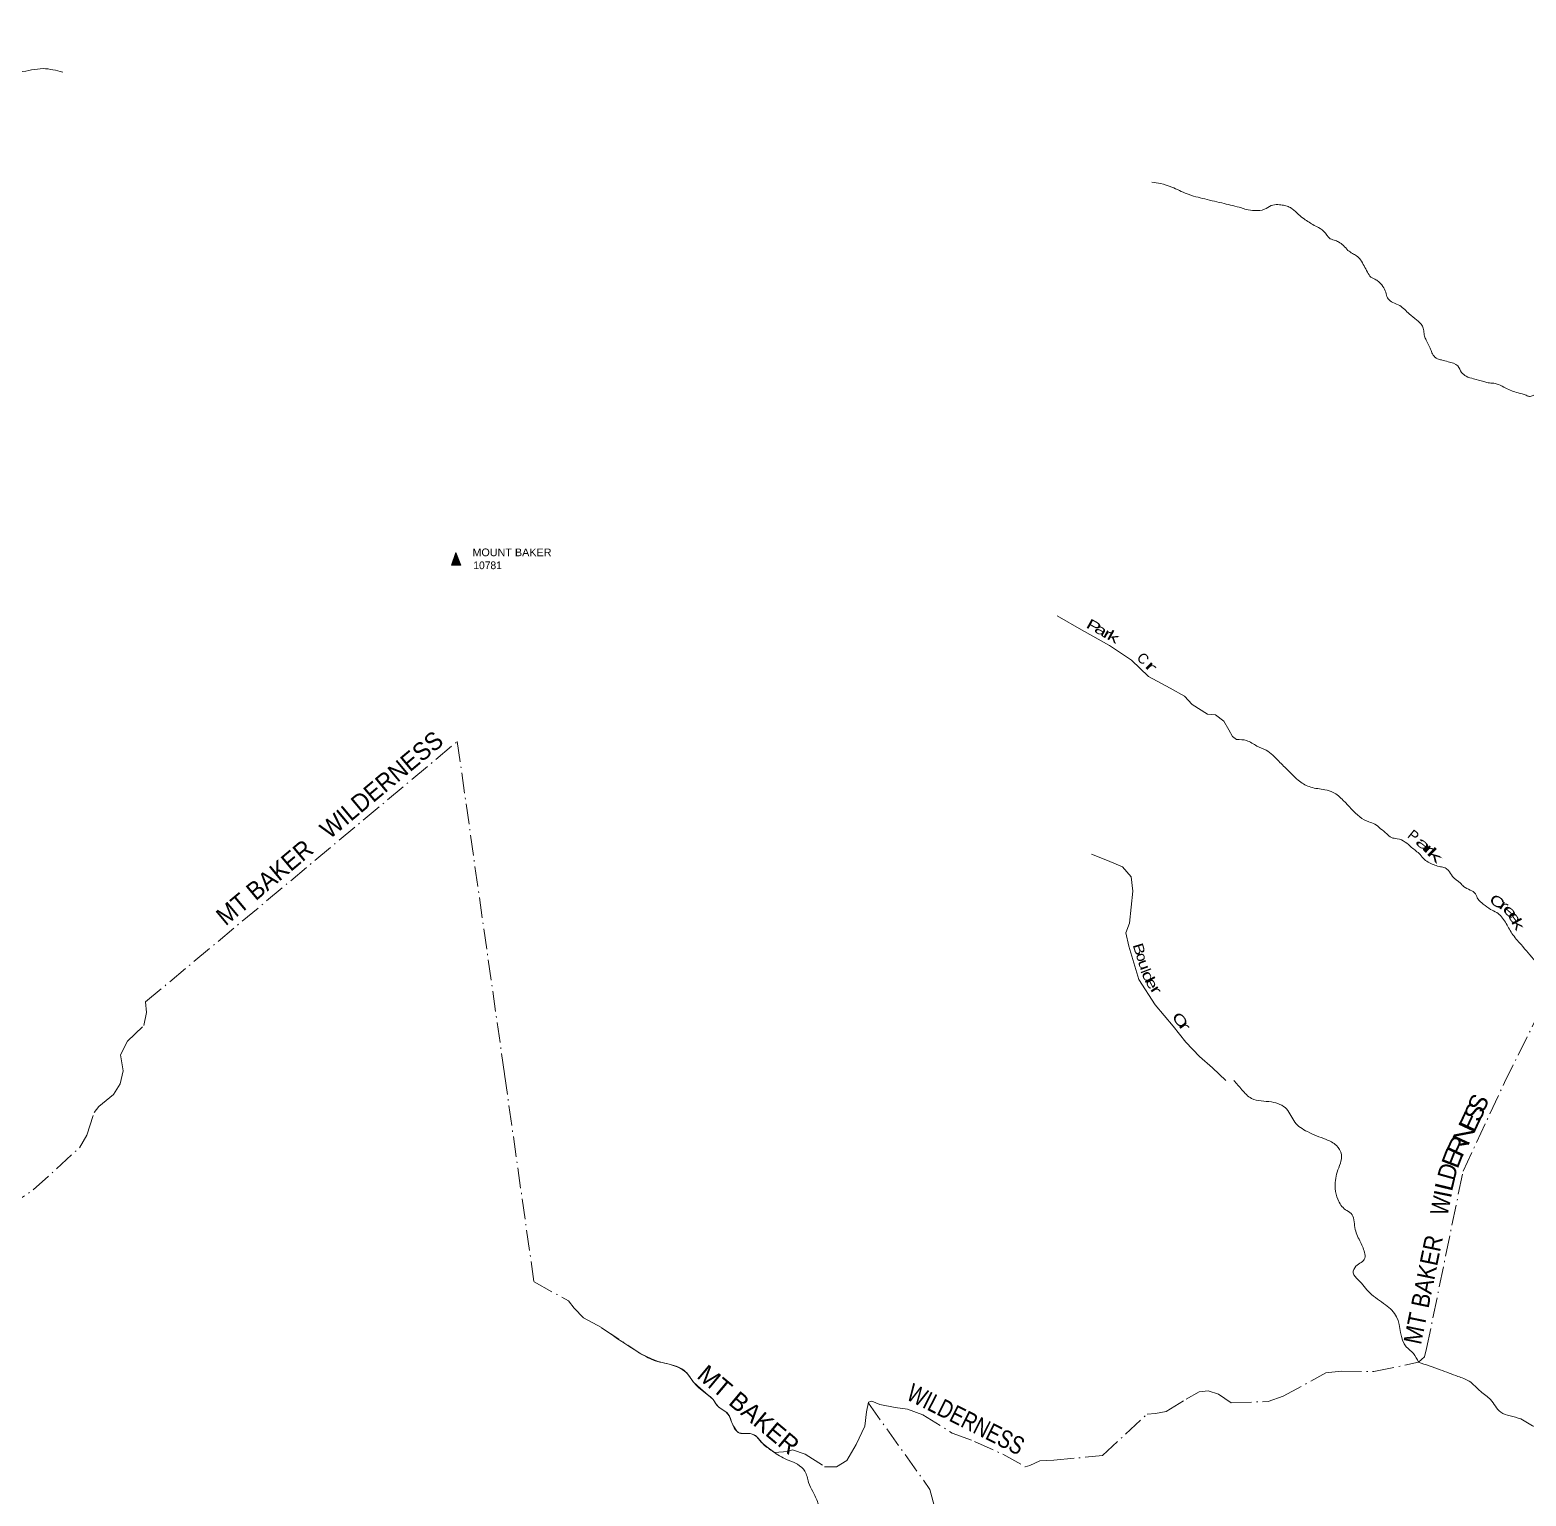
# Model space of a CAD drawing. Header units: feet. Extents: x -244583 to 4, y 367440 to 553773.
# Drawn here: x -206199 to -176969, y 452112 to 480769 of the extents above; entities that cross this region are included whole.
import ezdxf
from ezdxf.enums import TextEntityAlignment as Align

# ---------------------------------------------------------------- set-up
doc = ezdxf.new("R2010")
doc.units = ezdxf.units.FT
doc.header["$LTSCALE"] = 80
doc.linetypes.add('DOT_DASHED', pattern=[7.7, 5, -1.2, 0.3, -1.2])
for name, color, linetype, lineweight in [('39', 7, 'Continuous', 13), ('42', 7, 'Continuous', 13), ('44', 7, 'DOT_DASHED', 13)]:
    doc.layers.add(name, color=color, linetype=linetype, lineweight=lineweight)
doc.layers.add('41', color=7, linetype='Continuous')

msp = doc.modelspace()

# ---------------------------------------------------------------- hatches: boundary and pattern name
at = {"layer": '42'}
msp.add_hatch(color=256, dxfattribs=at).paths.add_polyline_path([(-197965.84, 470308.22), (-197877.48, 470556.15), (-197780.5, 470308.22)])

# ---------------------------------------------------------------- linework, layer by layer
at = {"layer": '39'}
for points in [[(-186128.66, 469317.66), (-185653.54, 469046.22), (-185105.89, 468740.03), (-184679.36, 468452.63), (-184343.97, 468129.22), (-183919.09, 467900.52), (-183645.28, 467745.4), (-183492.76, 467580.74), (-183190.86, 467395.13), (-183035.38, 467380.22), (-182874.52, 467256), (-182776.57, 467087.54), (-182705.81, 466957.56), (-182624.36, 466897.97)], [(-185458.78, 464657.37), (-185148.42, 464532.44), (-184854.2, 464409.6), (-184683.66, 464218.54), (-184653.1, 463937.07), (-184717.65, 463307.93), (-184787.51, 463122.06), (-184732.59, 462858.68), (-184534.62, 462208.05), (-184216.47, 461712.7), (-183863.46, 461300.16), (-183614.9, 460985.27), (-183347.95, 460702.67), (-183096.77, 460482.89), (-182832.23, 460235.37)]]:
    msp.add_lwpolyline(points, dxfattribs=at)
for points in [[(-212932.53, 480768.58), (-212647.56, 480508.53), (-211800.46, 480271.75), (-211465.9, 480138.61), (-210973.37, 480065.43), (-210596.28, 480270.08), (-210054.54, 480312.04), (-209678.82, 480300.13), (-209176.77, 480133.81), (-208536.38, 479796.82), (-208086.7, 479657.05), (-207544.71, 479737.46), (-207070.89, 479903.2), (-206391.75, 479946.52), (-205940.79, 480011.17), (-205558.31, 479941.62)], [(-182530.94, 477291.68), (-182867.7, 477375.71), (-183244.96, 477464.53), (-183591.85, 477565.35), (-183890.05, 477696.3), (-184107.82, 477766.15), (-184281.41, 477793.29)], [(-182538.73, 477294.45), (-182437.11, 477258.33), (-182269.63, 477236.85), (-182080.96, 477263.54), (-181950.03, 477335.89), (-181816.16, 477353.53), (-181709.18, 477341.32), (-181614.63, 477315.19), (-181536.57, 477273.18), (-181417.4, 477163.57), (-181305.86, 477076.37), (-181106.12, 476948.99), (-180994.02, 476890.13), (-180912.41, 476823.76), (-180859.07, 476759.96), (-180815.72, 476702.44), (-180717.45, 476660.03), (-180635.23, 476624.02), (-180537.52, 476553.29), (-180448.35, 476460.45), (-180360.55, 476400.04), (-180278.62, 476349.86), (-180201.26, 476273.45), (-180134.82, 476156.77), (-180066.49, 476033.97), (-179999.68, 475935.5), (-179901.57, 475885.01), (-179837.84, 475835.18), (-179744.95, 475726.08), (-179702.78, 475609.87), (-179664.29, 475511.95), (-179570.63, 475441.3), (-179436.32, 475379.97), (-179251.43, 475218.47), (-179108.15, 475100.29), (-178995.24, 474980.68), (-178968.76, 474889.07), (-178952.64, 474785.51), (-178919.93, 474701.88), (-178844.07, 474550.59), (-178807.48, 474458.79), (-178750.5, 474374.68), (-178700.64, 474339.29), (-178620.16, 474317.48), (-178489.37, 474282.54), (-178304.91, 474200), (-178228.57, 474073), (-178138.99, 474000.4), (-177994.37, 473949), (-177797.17, 473896.58), (-177710.66, 473872.62), (-177597.58, 473862.32), (-177509.01, 473840.35), (-177366.81, 473768.76), (-177125.94, 473674.99), (-176965.05, 473627.32), (-176904.83, 473603.88), (-176831.63, 473622.7), (-176721.37, 473673.18), (-176647.88, 473706.17), (-176518.62, 473695.55), (-176349.65, 473647.72), (-176238.83, 473625.32), (-176133.47, 473633.39), (-176011.65, 473655.31), (-175843.73, 473656.09), (-175742.58, 473656.14), (-175667.43, 473670.87), (-175574.49, 473665.01), (-175508, 473651.57), (-175390.89, 473539.98), (-175354.97, 473514.98), (-175217.26, 473522.42), (-175049.37, 473521.18), (-174935.76, 473537.18), (-174776.65, 473602.91), (-174692.56, 473659.98), (-174392, 473818.1), (-174194.21, 473895.22), (-174035.22, 473954.88), (-173846.5, 473983.59), (-173697.02, 473972.58), (-173558.59, 473915.23), (-173427.34, 473902.55), (-173212.34, 473930.75), (-173054, 473958.03), (-172963, 473956.26), (-172911.88, 473882.39), (-172851.72, 473755.7), (-172818.44, 473700.4), (-172756.16, 473678.94)], [(-182624.36, 466897.97), (-182429.35, 466879.27), (-182227.18, 466772.09), (-182046.73, 466691.65), (-181802.23, 466476.35), (-181607.83, 466284.3), (-181395.4, 466083.8), (-181177.22, 465968.21), (-180899.05, 465918.25), (-180740.27, 465866.58), (-180539.12, 465708.81), (-180217.83, 465388.77), (-180039.8, 465288.14), (-179921.26, 465247.36), (-179811.83, 465156.16), (-179690.43, 465056.63), (-179600.89, 464982), (-179485.99, 464961.55), (-179331.55, 464895.78), (-179206.18, 464792.12), (-179041.1, 464651.25), (-178956.02, 464556.47), (-178856.21, 464489.75), (-178641.3, 464412.68), (-178550.75, 464388.65), (-178482.97, 464338.75), (-178406.38, 464223.89), (-178251.21, 464093.33), (-178189.78, 464029.38), (-178059.72, 463958.02), (-177960.08, 463883.2), (-177909.49, 463783.02), (-177804.31, 463681.78), (-177662.72, 463579.83), (-177542.61, 463516.76), (-177372.4, 463329.23), (-177245.31, 463110.14), (-177067.63, 462892.1), (-176788.92, 462566.82), (-176664.45, 462418.64), (-176595.71, 462316.09), (-176520.46, 462134.45), (-176482.11, 461929.24), (-176374.66, 461840.1), (-176204.52, 461749.74), (-176139.41, 461667.5), (-176050.37, 461568.59), (-175920.89, 461367.68), (-175791.89, 461243.71), (-175653.18, 461099.3), (-175527.89, 460991.6), (-175158.9, 460830.56), (-174856.15, 460695.1), (-174556.02, 460630.55), (-174256.81, 460620.67), (-174064.58, 460623), (-173971.92, 460602.97), (-173860.42, 460614.97), (-173717.08, 460600.03), (-173612.14, 460486.65), (-173402.74, 460336.82), (-173335.61, 460254.53), (-173271.32, 460161.14)], [(-182679.4, 460236.96), (-182522.99, 460055.61), (-182332.45, 459884.28), (-181940.29, 459814.78), (-181648.88, 459678.17), (-181486.28, 459419.76), (-181241.15, 459236.48), (-180876.95, 459081.91), (-180674.5, 458967.27), (-180576.85, 458787.54), (-180658.34, 458443.34), (-180697.5, 458121.55), (-180646.2, 457913.34), (-180495.93, 457709.51), (-180388.59, 457637.04), (-180312.78, 457360.13), (-180216.84, 457101.49), (-180125.06, 456873.19), (-180118.57, 456761.94), (-180293.71, 456603.56), (-180345.73, 456473.91), (-180248.25, 456340.71), (-180021.02, 456084.54), (-179713.07, 455848.86), (-179500.07, 455616.91), (-179309.21, 455028.59), (-179168.03, 454897.8), (-179072.71, 454728.27)], [(-195030.41, 455402.14), (-194397.13, 454977.66), (-193941.17, 454745.46), (-193755.9, 454701.49), (-193412.08, 454563.23), (-193214.6, 454316.94), (-192968.4, 454100.59), (-192858.26, 454008.69), (-192774.65, 453886.68), (-192556.3, 453713.03), (-192479.3, 453532.42), (-192333.74, 453345.2), (-192214.72, 453338.17), (-192049.5, 453308.52), (-191889.58, 453145.45), (-191697.25, 452994.25), (-191650.55, 452961.58)], [(-179072.71, 454728.27), (-178647.66, 454581.91), (-178299.71, 454451.57), (-178081.18, 454357.21), (-177854.17, 454157.68), (-177663.67, 453998.49), (-177464.77, 453754.36), (-177074.38, 453620.11), (-176807.17, 453473.31), (-176471.64, 453419.8), (-176099.54, 453313.82), (-175698.72, 453092.61), (-175484.32, 453020.49), (-175299.65, 452800.59), (-175071.8, 452384.6), (-174901.76, 452292.1), (-174753.61, 452112.54), (-174623.42, 451878.29), (-174430.54, 451626.05), (-174199.4, 451404.28), (-174071.49, 451234.77), (-173715.14, 451021.51), (-173561.29, 450937.05), (-173322.72, 450883.22), (-172847.05, 450633.94), (-172361.38, 450410.99), (-172110.27, 450249.98), (-172037.37, 450203.69), (-171958.28, 450123.03), (-171768.27, 450091.29), (-171468.94, 449995.18), (-171385.74, 449896.33), (-171324.99, 449858.09), (-171183.41, 449812.03), (-170942.21, 449600.41), (-170642.64, 449445.63), (-170452.29, 449324.87), (-170300.22, 449177.69), (-169978.39, 449010.85), (-169783.92, 448867.86), (-169605.42, 448678.28), (-169483.69, 448541.12), (-169315.36, 448367.69), (-169102.69, 448220.71), (-169041.51, 448069.19), (-168931.76, 447957.6)], [(-191650.55, 452961.58), (-191518.73, 452877.54), (-191205.24, 452733.45), (-191057.16, 452598.78), (-190986.57, 452379.81), (-190905.5, 452203.21), (-190802.66, 451979.93), (-190671.71, 451742.27), (-190450.73, 451633.31), (-190211.67, 451514.08), (-190097.44, 451428.22), (-190066.13, 451324.84), (-189947.44, 451071.09), (-189864.17, 450912.68), (-189744.56, 450730.56), (-189636.92, 450613.58), (-189405.32, 450346.79), (-189226.63, 450248.28), (-189117.3, 450071.45), (-188846.91, 449850.87), (-188445.67, 449705.85), (-188282.4, 449573.3), (-188206.18, 449522.13), (-187980.07, 449528.39), (-187660.31, 449406.49), (-187513.27, 449162.63), (-187233.39, 448879.28), (-187112.35, 448659.89), (-187026.53, 448558.09), (-186966.95, 448456.49), (-186860.54, 448396.99), (-186748.36, 448307.1), (-186567.71, 448202.51), (-186167.11, 448092.09), (-185923.9, 447984.97), (-185776.69, 447971.64), (-185644.51, 447863.4), (-185430.96, 447821.23), (-184881.96, 447822.86), (-184686.39, 447801.05), (-184499.37, 447728.76), (-184372.44, 447705.49), (-184140, 447527.68), (-183964.61, 447506.04), (-183761, 447480.13), (-183597.5, 447268.49), (-183502.51, 447069.54), (-183176.89, 446715.04), (-182984.62, 446557.77), (-182890.34, 446496.34), (-182863.49, 446348.5), (-182794.92, 446293.81)]]:
    msp.add_spline(points, degree=3, dxfattribs=at)
at = {"layer": '42'}
msp.add_lwpolyline([(-197965.84, 470308.22), (-197877.48, 470556.15), (-197780.5, 470308.22)], close=True, dxfattribs=at)
at = {"layer": '44'}
for points in [[(-204378.23, 460426.68), (-204429.6, 460738.04), (-204290.44, 461006.45), (-203971.24, 461312.3), (-203923.11, 461560.98), (-203939.89, 461769.55), (-197849.67, 466859.87), (-196927.75, 460359.14)], [(-174471.81, 466052.62), (-177392.98, 460193.96)], [(-206638.65, 457757.96), (-206133.02, 458095.15), (-205232.79, 458920.7), (-205090, 459167.62), (-204944.46, 459612.75), (-204851.98, 459726.83), (-204563.88, 459963.74), (-204433.76, 460170.37), (-204378.23, 460426.68)], [(-196927.75, 460359.14), (-196350.67, 456298.62), (-195675.03, 455929.59), (-195565.97, 455782.5), (-195386.77, 455594.02), (-195030.41, 455402.14)], [(-182731.39, 453937.92), (-182008.54, 453959.65), (-181712.62, 454064.07), (-180880.14, 454519.48), (-180582.85, 454555.1), (-179940.52, 454544.98), (-179072.71, 454728.27), (-178952.35, 454832.65), (-178912.14, 454994.49), (-178199.24, 458465.35), (-177392.98, 460193.96)], [(-195030.41, 455402.14), (-194262.81, 454895.21), (-194055.21, 454792.21), (-193926.63, 454740.28), (-193847.76, 454721.33), (-193708.28, 454687.72), (-193550.71, 454636.24), (-193453.25, 454589.51), (-193367.23, 454523.07), (-193236.15, 454338.49), (-193100.3, 454215.5), (-192848.57, 453999.3), (-192778.96, 453891.94), (-192739.36, 453853.03), (-192595.3, 453753.91), (-192536.39, 453679.05), (-192495.16, 453565.57), (-192447.4, 453472.11), (-192389.04, 453383.8), (-192358.11, 453358.01), (-192307.91, 453338.43), (-192205.74, 453337.11), (-192107.85, 453327.2), (-192053.09, 453310.27), (-191996.29, 453268.36), (-191912.25, 453166.49), (-191804.6, 453076.23), (-191652.99, 452963.24)], [(-191652.99, 452963.24), (-191388.9, 452984.09), (-191299.53, 453019.32), (-191050.24, 452933.07), (-190675.89, 452687.39), (-190439.59, 452684.26), (-190241.95, 452807.06), (-190059.86, 453120.21), (-189889.21, 453482.07), (-189853.06, 453758.73), (-189814.11, 453946.34), (-189753.18, 453969.81), (-189594.55, 453900.95), (-189292.33, 453844.35), (-189054.46, 453808.83), (-188754.96, 453701.69), (-188178.14, 453344.09), (-187744.08, 453180.55), (-187192.06, 452928.46), (-186757.07, 452686.02), (-186661.84, 452707.01), (-186466.64, 452799.49), (-186197.8, 452812.11), (-185243.07, 452904.65), (-184373.39, 453712.39), (-184211.62, 453724.41), (-184000.99, 453764.1), (-183607.73, 454009.72), (-183353.31, 454147.96), (-183179.31, 454167.9), (-182980.21, 454104.57), (-182731.39, 453937.92)], [(-189818.22, 453926.56), (-188615.67, 452244.22), (-188271.25, 450943.2), (-188008.97, 450780.08), (-187521.48, 450196.38), (-187070.2, 449475.9), (-186576.43, 449183.46), (-185343.51, 448753.82), (-184375.11, 447983.41), (-191136.75, 444862.7), (-196217.93, 445303.03), (-196257.21, 446861.89), (-198171.96, 446880.56)]]:
    msp.add_lwpolyline(points, dxfattribs=at)

# ---------------------------------------------------------------- texts
at = {"layer": '41'}
for s, rotation, width, p in [('P', 330.791, 1.55, (-185462.5, 469031.06)), ('a', 330.791, 1.55, (-185322.74, 468956.77)), ('r', 330.791, 1.65, (-185189.63, 468878.51)), ('k', 330.791, 1.65, (-185078.77, 468820.37)), ('r', 316.042, 2.2, (-184361.42, 468257.19)), ('a', 319.707, 1.95, (-179039.55, 464781.95)), ('r', 319.341, 2.05, (-178921.36, 464680.18)), ('k', 316.371, 2.25, (-178817.36, 464568.05)), ('C', 325.466, 1.45, (-177592.09, 463652.62)), ('r', 327.77, 1.75, (-177454.08, 463576.23)), ('e', 317.927, 1.9, (-177344.07, 463468.81)), ('e', 306.336, 1.7, (-177269.85, 463360.08)), ('k', 299.119, 1.65, (-177210.85, 463242.37)), ('B', 286.924, 1.3, (-184622.68, 462773.87)), ('o', 286.924, 1.1, (-184571.11, 462618.67)), ('u', 289.924, 1.35, (-184523.76, 462465.95)), ('d', 296.712, 1.55, (-184438.15, 462222.41)), ('e', 297.712, 1.4, (-184366.66, 462084.93)), ('r', 302.712, 1.75, (-184277.58, 461955.88)), ('C', 308.286, 1.55, (-183811.05, 461359.13)), ('r', 308.286, 1.95, (-183715.2, 461240.48))]:
    msp.add_text(s, height=200, rotation=rotation, dxfattribs=dict(at, width=width)).set_placement(p, align=Align.CENTER)
for s, rotation, p in [('C', 316.042, (-184520.96, 468411.02)), ('P', 320.889, (-179232.41, 464944.06)), ('l', 290.924, (-184492.67, 462342.38))]:
    msp.add_text(s, height=200, rotation=rotation, dxfattribs=at).set_placement(p, align=Align.CENTER)
at = {"layer": '42', "width": 1.05}
msp.add_text('MOUNT BAKER', height=150, dxfattribs=at).set_placement((-197553.83, 470482.17))
at = {"layer": '42'}
msp.add_text('10781', height=150, dxfattribs=at).set_placement((-197536.4, 470229.25))
at = {"layer": '44', "width": 0.95}
msp.add_text('MT BAKER   WILDERNESS', height=350, rotation=39.89, dxfattribs=at).set_placement((-202374.62, 463244.68))
at = {"layer": '44'}
for s, rotation, p in [('S', 64.995, (-177744.87, 459720.99)), ('S', 64.995, (-177817, 459545.68)), ('I', 78.393, (-178423.77, 457984.25)), ('MT BAKER', 320.052, (-192271.68, 453668.15))]:
    msp.add_text(s, height=350, rotation=rotation, dxfattribs=at).set_placement(p, align=Align.CENTER)
for s, rotation, width, p in [('E', 64.995, 1.15, (-177908.8, 459353.45)), ('N', 64.995, 1.25, (-178020.47, 459122.05)), ('R', 64.995, 1.15, (-178141.98, 458882.17)), ('E', 68.995, 1.05, (-178248.12, 458646.85)), ('D', 74.393, 0.9, (-178330.82, 458410.45)), ('L', 76.393, 1.1, (-178385.21, 458188.05)), ('W', 78.393, 0.8, (-178469.16, 457751.23)), ('MT BAKER', 78.393, 0.9, (-178806.58, 456113.03)), ('WILDERNESS', 333.355, 0.8, (-187992.18, 453457.51))]:
    msp.add_text(s, height=350, rotation=rotation, dxfattribs=dict(at, width=width)).set_placement(p, align=Align.CENTER)

doc.saveas('drawing.dxf')
